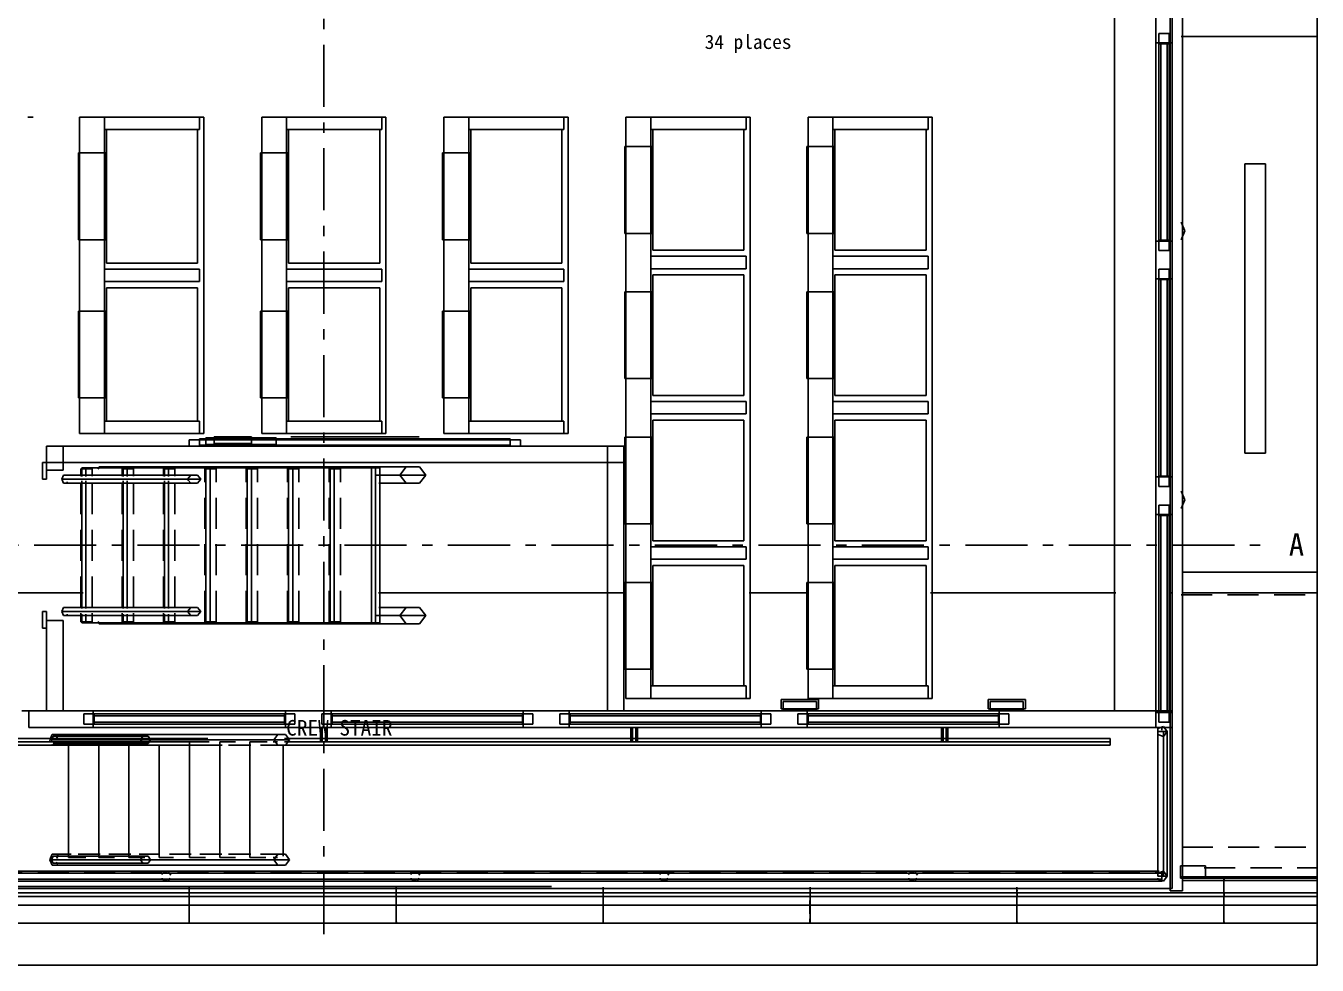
# Model space of a CAD drawing. Extents: x 5 to 836, y 5 to 589.
# Drawn here: x 261.2 to 386, y 372 to 462.8 of the extents above; entities that cross this region are included whole.
import ezdxf
from ezdxf.enums import TextEntityAlignment as Align

# ---------------------------------------------------------------- set-up
doc = ezdxf.new("R2010")
doc.units = 0
doc.linetypes.add('CENTER', pattern=[10, 6, -1.5, 1, -1.5])
doc.linetypes.add('DASHED', pattern=[4.5, 3, -1.5])
for name, color, linetype in [('CENTRE', 4, 'CENTER'), ('CUT', 7, 'CONTINUOUS'), ('DETAIL', 8, 'CONTINUOUS'), ('DIM', 3, 'CONTINUOUS'), ('MARKING', 4, 'DASHED'), ('OUTLINE', 7, 'CONTINUOUS'), ('ROOM', 8, 'CONTINUOUS'), ('TEXT', 7, 'CONTINUOUS'), ('THIN', 7, 'CONTINUOUS')]:
    doc.layers.add(name, color=color, linetype=linetype)

msp = doc.modelspace()

# ---------------------------------------------------------------- linework, layer by layer
at = {"layer": 'CENTRE'}
for p, q in [((290, 375), (290, 551)), ((222, 412.6), (382, 412.6))]:
    msp.add_line(p, q, dxfattribs=at)
at = {"layer": 'CUT'}
for p, q in [((370.4, 461.18), (370.4, 464.82)), ((372, 461.18), (372, 464.82)), ((370.7, 461.1), (370.7, 462.1)), ((370.7, 462.1), (371.7, 462.1)), ((371.7, 461.1), (371.7, 462.1)), ((370.4, 461.18), (372, 461.18)), ((370.7, 461.1), (371.7, 461.1)), ((370.9, 442.1), (370.9, 461.1)), ((371.5, 442.1), (371.5, 461.1)), ((370.4, 438.38), (370.4, 442.02)), ((370.4, 442.02), (372, 442.02)), ((370.7, 442.1), (371.7, 442.1)), ((370.7, 441.1), (370.7, 442.1)), ((371.7, 441.1), (371.7, 442.1)), ((372, 438.38), (372, 442.02)), ((370.7, 441.1), (371.7, 441.1)), ((370.7, 438.3), (370.7, 439.3)), ((370.7, 439.3), (371.7, 439.3)), ((371.7, 438.3), (371.7, 439.3)), ((370.4, 438.38), (372, 438.38)), ((370.7, 438.3), (371.7, 438.3)), ((370.9, 419.3), (370.9, 438.3)), ((371.5, 419.3), (371.5, 438.3)), ((279.4, 423.1), (283, 423.1)), ((279.4, 422.44), (279.4, 423.1)), ((283, 422.44), (283, 423.1)), ((263.2, 422.2), (319, 422.2)), ((263.2, 419), (263.2, 422.2)), ((264.8, 419.88), (264.8, 422.2)), ((277, 422.8), (309, 422.8)), ((277, 422.2), (277, 422.8)), ((278, 422.9), (308, 422.9)), ((278, 422.28), (278, 422.9)), ((278, 422.28), (308, 422.28)), ((278.6, 423), (285.4, 423)), ((278.6, 422.36), (278.6, 423)), ((278.6, 422.36), (285.4, 422.36)), ((279.4, 422.44), (283, 422.44)), ((285.4, 422.36), (285.4, 423)), ((308, 422.28), (308, 422.9)), ((309, 422.2), (309, 422.8)), ((317.4, 396.6), (317.4, 422.2)), ((319, 396.6), (319, 422.2)), ((262.8, 420.6), (319, 420.6)), ((262.8, 419), (262.8, 420.6)), ((263.2, 419.88), (264.8, 419.88)), ((276.83, 419), (277.14, 419.38)), ((277.14, 419.38), (277.78, 419.38)), ((277.78, 419.38), (278.1, 419)), ((294.6, 420.1), (295, 420.1)), ((294.6, 405.1), (294.6, 420.1)), ((295, 405.1), (295, 420.1)), ((297.33, 419.4), (297.96, 420.18)), ((297.33, 419.4), (297.96, 418.62)), ((297.96, 420.18), (299.24, 420.18)), ((299.24, 420.18), (299.87, 419.4)), ((299.24, 418.62), (299.87, 419.4)), ((262.8, 419), (263.2, 419)), ((276.83, 419), (276.9, 418.91)), ((276.9, 418.91), (277.14, 418.62)), ((277.14, 418.62), (277.78, 418.62)), ((277.78, 418.62), (278.1, 419)), ((297.96, 418.62), (299.24, 418.62)), ((370.4, 415.58), (370.4, 419.22)), ((370.4, 419.22), (372, 419.22)), ((370.7, 419.3), (371.7, 419.3)), ((370.7, 418.3), (370.7, 419.3)), ((370.7, 418.3), (371.7, 418.3)), ((371.7, 418.3), (371.7, 419.3)), ((372, 415.58), (372, 419.22)), ((370.7, 415.5), (370.7, 416.5)), ((370.7, 416.5), (371.7, 416.5)), ((371.7, 415.5), (371.7, 416.5)), ((370.4, 415.58), (372, 415.58)), ((370.7, 415.5), (371.7, 415.5)), ((370.9, 396.5), (370.9, 415.5)), ((371.5, 396.5), (371.5, 415.5)), ((262.8, 406.2), (263.2, 406.2)), ((262.8, 404.6), (262.8, 406.2)), ((263.2, 396.6), (263.2, 406.2)), ((276.83, 406.2), (277.14, 406.58)), ((276.83, 406.2), (277.14, 405.82)), ((277.14, 406.58), (277.78, 406.58)), ((277.14, 405.82), (277.78, 405.82)), ((277.78, 406.58), (278.1, 406.2)), ((277.78, 405.82), (278.1, 406.2)), ((297.33, 405.8), (297.96, 406.58)), ((297.33, 405.8), (297.96, 405.02)), ((297.96, 406.58), (299.24, 406.58)), ((299.24, 406.58), (299.87, 405.8)), ((299.24, 405.02), (299.87, 405.8)), ((262.8, 404.6), (263.2, 404.6)), ((263.2, 405.32), (264.8, 405.32)), ((264.8, 396.6), (264.8, 405.32)), ((294.6, 405.1), (295, 405.1)), ((297.96, 405.02), (299.24, 405.02)), ((334.4, 396.7), (334.4, 397.5)), ((334.4, 397.5), (337.6, 397.5)), ((337.6, 396.7), (337.6, 397.5)), ((354.4, 396.7), (354.4, 397.5)), ((354.4, 397.5), (357.6, 397.5)), ((357.6, 396.7), (357.6, 397.5)), ((261.48, 395), (261.48, 396.6)), ((261.48, 396.6), (267.72, 396.6)), ((266.8, 395.3), (266.8, 396.3)), ((266.8, 396.3), (267.8, 396.3)), ((267.72, 395), (267.72, 396.6)), ((267.8, 395.3), (267.8, 396.3)), ((267.8, 396.1), (286.2, 396.1)), ((286.2, 395.3), (286.2, 396.3)), ((286.2, 396.3), (287.2, 396.3)), ((286.28, 395), (286.28, 396.6)), ((286.28, 396.6), (290.72, 396.6)), ((287.2, 395.3), (287.2, 396.3)), ((289.8, 395.3), (289.8, 396.3)), ((289.8, 396.3), (290.8, 396.3)), ((290.72, 395), (290.72, 396.6)), ((290.8, 395.3), (290.8, 396.3)), ((290.8, 396.1), (309.2, 396.1)), ((309.2, 395.3), (309.2, 396.3)), ((309.2, 396.3), (310.2, 396.3)), ((309.28, 395), (309.28, 396.6)), ((309.28, 396.6), (313.72, 396.6)), ((310.2, 395.3), (310.2, 396.3)), ((312.8, 395.3), (312.8, 396.3)), ((312.8, 396.3), (313.8, 396.3)), ((313.72, 395), (313.72, 396.6)), ((313.8, 395.3), (313.8, 396.3)), ((313.8, 396.1), (332.2, 396.1)), ((317.4, 396.6), (319, 396.6)), ((332.2, 395.3), (332.2, 396.3)), ((332.2, 396.3), (333.2, 396.3)), ((332.28, 395), (332.28, 396.6)), ((332.28, 396.6), (336.72, 396.6)), ((333.2, 395.3), (333.2, 396.3)), ((334.4, 396.7), (337.6, 396.7)), ((335.8, 395.3), (335.8, 396.3)), ((335.8, 396.3), (336.8, 396.3)), ((336.72, 395), (336.72, 396.6)), ((336.8, 395.3), (336.8, 396.3)), ((336.8, 396.1), (355.2, 396.1)), ((354.4, 396.7), (357.6, 396.7)), ((355.2, 395.3), (355.2, 396.3)), ((355.2, 396.3), (356.2, 396.3)), ((355.28, 395), (355.28, 396.6)), ((355.28, 396.6), (372, 396.6)), ((356.2, 395.3), (356.2, 396.3)), ((370.4, 396.42), (372, 396.42)), ((370.4, 395), (370.4, 396.42)), ((370.7, 396.5), (371.7, 396.5)), ((370.7, 395.5), (370.7, 396.5)), ((371.7, 395.5), (371.7, 396.5)), ((372, 395), (372, 396.6)), ((261.48, 395), (267.72, 395)), ((266.8, 395.3), (267.8, 395.3)), ((267.8, 395.5), (286.2, 395.5)), ((286.2, 395.3), (287.2, 395.3)), ((286.28, 395), (290.72, 395)), ((289.8, 395.3), (290.8, 395.3)), ((290.8, 395.5), (309.2, 395.5)), ((309.2, 395.3), (310.2, 395.3)), ((309.28, 395), (313.72, 395)), ((312.8, 395.3), (313.8, 395.3)), ((313.8, 395.5), (332.2, 395.5)), ((332.2, 395.3), (333.2, 395.3)), ((332.28, 395), (336.72, 395)), ((335.8, 395.3), (336.8, 395.3)), ((336.8, 395.5), (355.2, 395.5)), ((355.2, 395.3), (356.2, 395.3)), ((355.28, 395), (372, 395)), ((370.7, 395.5), (371.7, 395.5)), ((272.27, 393.8), (272.52, 394.15)), ((272.27, 393.8), (272.52, 393.45)), ((272.52, 394.15), (273.02, 394.15)), ((272.52, 393.45), (273.02, 393.45)), ((273.02, 394.15), (273.26, 393.8)), ((273.02, 393.45), (273.26, 393.8)), ((285.18, 393.8), (285.55, 394.32)), ((285.18, 393.8), (285.55, 393.28)), ((285.55, 394.32), (286.29, 394.32)), ((285.55, 393.28), (286.29, 393.28)), ((286.29, 394.32), (286.67, 393.8)), ((286.29, 393.28), (286.67, 393.8)), ((272.27, 382.2), (272.52, 382.55)), ((272.27, 382.2), (272.52, 381.85)), ((272.52, 382.55), (273.02, 382.55)), ((273.02, 382.55), (273.26, 382.2)), ((273.02, 381.85), (273.26, 382.2)), ((285.18, 382.2), (285.55, 382.72)), ((285.18, 382.2), (285.55, 381.68)), ((285.55, 382.72), (286.29, 382.72)), ((286.29, 382.72), (286.67, 382.2)), ((286.29, 381.68), (286.67, 382.2)), ((272.52, 381.85), (273.02, 381.85)), ((285.55, 381.68), (286.29, 381.68))]:
    msp.add_line(p, q, dxfattribs=at)
at = {"layer": 'DETAIL'}
for p, q in [((371.8, 379.2), (371.8, 546.8)), ((373, 379.2), (373, 546.8)), ((372, 379.4), (372, 546.6)), ((370.4, 395), (370.4, 531)), ((366.4, 396.6), (366.4, 529.4)), ((370.7, 441.1), (370.7, 462.1)), ((370.7, 462.1), (371.7, 462.1)), ((371.7, 441.1), (371.7, 462.1)), ((372.86, 461.8), (386, 461.8)), ((370.4, 461.18), (372, 461.18)), ((370.7, 461.1), (371.7, 461.1)), ((370.9, 442.1), (370.9, 461.1)), ((371.5, 442.1), (371.5, 461.1)), ((266.4, 423.4), (266.4, 454)), ((266.4, 454), (278.4, 454)), ((268.8, 423.4), (268.8, 454)), ((278, 452.8), (278, 454)), ((278.4, 423.4), (278.4, 454)), ((284, 454), (296, 454)), ((284, 423.4), (284, 454)), ((286.4, 423.4), (286.4, 454)), ((295.6, 452.8), (295.6, 454)), ((296, 423.4), (296, 454)), ((301.6, 454), (313.6, 454)), ((301.6, 423.4), (301.6, 454)), ((304, 423.4), (304, 454)), ((313.2, 452.8), (313.2, 454)), ((313.6, 423.4), (313.6, 454)), ((319.2, 454), (331.2, 454)), ((319.2, 397.8), (319.2, 454)), ((321.6, 397.8), (321.6, 454)), ((330.8, 452.8), (330.8, 454)), ((331.2, 397.8), (331.2, 454)), ((336.8, 397.8), (336.8, 454)), ((336.8, 454), (348.8, 454)), ((339.2, 397.8), (339.2, 454)), ((348.4, 452.8), (348.4, 454)), ((348.8, 397.8), (348.8, 454)), ((268.8, 452.8), (278, 452.8)), ((269, 439.9), (269, 452.8)), ((277.8, 439.9), (277.8, 452.8)), ((286.4, 452.8), (295.6, 452.8)), ((286.6, 439.9), (286.6, 452.8)), ((295.4, 439.9), (295.4, 452.8)), ((304, 452.8), (313.2, 452.8)), ((304.2, 439.9), (304.2, 452.8)), ((313, 439.9), (313, 452.8)), ((321.6, 452.8), (330.8, 452.8)), ((321.8, 441.15), (321.8, 452.8)), ((330.6, 441.15), (330.6, 452.8)), ((339.2, 452.8), (348.4, 452.8)), ((339.4, 441.15), (339.4, 452.8)), ((348.2, 441.15), (348.2, 452.8)), ((266.28, 442.15), (266.28, 450.55)), ((266.28, 450.55), (268.92, 450.55)), ((268.92, 442.15), (268.92, 450.55)), ((283.88, 450.55), (286.52, 450.55)), ((283.88, 442.15), (283.88, 450.55)), ((286.52, 442.15), (286.52, 450.55)), ((301.48, 450.55), (304.12, 450.55)), ((301.48, 442.15), (301.48, 450.55)), ((304.12, 442.15), (304.12, 450.55)), ((319.08, 442.77), (319.08, 451.17)), ((319.08, 451.17), (321.72, 451.17)), ((321.72, 442.77), (321.72, 451.17)), ((336.68, 451.17), (339.32, 451.17)), ((336.68, 442.77), (336.68, 451.17)), ((339.32, 442.77), (339.32, 451.17)), ((379, 421.5), (379, 449.5)), ((379, 449.5), (381, 449.5)), ((381, 421.5), (381, 449.5)), ((372.85, 443.85), (373.2, 443)), ((266.28, 442.15), (268.92, 442.15)), ((283.88, 442.15), (286.52, 442.15)), ((301.48, 442.15), (304.12, 442.15)), ((319.08, 442.77), (321.72, 442.77)), ((336.68, 442.77), (339.32, 442.77)), ((370.4, 442.02), (372, 442.02)), ((370.7, 442.1), (371.7, 442.1)), ((372.85, 442.15), (373.2, 443)), ((321.6, 440.55), (330.8, 440.55)), ((321.8, 441.15), (330.6, 441.15)), ((330.8, 439.35), (330.8, 440.55)), ((339.2, 440.55), (348.4, 440.55)), ((339.4, 441.15), (348.2, 441.15)), ((348.4, 439.35), (348.4, 440.55)), ((370.7, 441.1), (371.7, 441.1)), ((268.8, 439.3), (278, 439.3)), ((269, 439.9), (277.8, 439.9)), ((278, 438.1), (278, 439.3)), ((286.4, 439.3), (295.6, 439.3)), ((286.6, 439.9), (295.4, 439.9)), ((295.6, 438.1), (295.6, 439.3)), ((304, 439.3), (313.2, 439.3)), ((304.2, 439.9), (313, 439.9)), ((313.2, 438.1), (313.2, 439.3)), ((321.6, 439.35), (330.8, 439.35)), ((339.2, 439.35), (348.4, 439.35)), ((370.7, 439.3), (371.7, 439.3)), ((370.7, 418.3), (370.7, 439.3)), ((371.7, 418.3), (371.7, 439.3)), ((268.8, 438.1), (278, 438.1)), ((286.4, 438.1), (295.6, 438.1)), ((304, 438.1), (313.2, 438.1)), ((321.8, 427.1), (321.8, 438.75)), ((321.8, 438.75), (330.6, 438.75)), ((330.6, 427.1), (330.6, 438.75)), ((339.4, 438.75), (348.2, 438.75)), ((339.4, 427.1), (339.4, 438.75)), ((348.2, 427.1), (348.2, 438.75)), ((370.4, 438.38), (372, 438.38)), ((370.7, 438.3), (371.7, 438.3)), ((370.9, 419.3), (370.9, 438.3)), ((371.5, 419.3), (371.5, 438.3)), ((269, 424.6), (269, 437.5)), ((269, 437.5), (277.8, 437.5)), ((277.8, 424.6), (277.8, 437.5)), ((286.6, 437.5), (295.4, 437.5)), ((286.6, 424.6), (286.6, 437.5)), ((295.4, 424.6), (295.4, 437.5)), ((304.2, 437.5), (313, 437.5)), ((304.2, 424.6), (304.2, 437.5)), ((313, 424.6), (313, 437.5)), ((319.08, 428.72), (319.08, 437.12)), ((319.08, 437.12), (321.72, 437.12)), ((321.72, 428.72), (321.72, 437.12)), ((336.68, 437.12), (339.32, 437.12)), ((336.68, 428.72), (336.68, 437.12)), ((339.32, 428.72), (339.32, 437.12)), ((266.28, 426.85), (266.28, 435.25)), ((266.28, 435.25), (268.92, 435.25)), ((268.92, 426.85), (268.92, 435.25)), ((283.88, 435.25), (286.52, 435.25)), ((283.88, 426.85), (283.88, 435.25)), ((286.52, 426.85), (286.52, 435.25)), ((301.48, 435.25), (304.12, 435.25)), ((301.48, 426.85), (301.48, 435.25)), ((304.12, 426.85), (304.12, 435.25)), ((319.08, 428.72), (321.72, 428.72)), ((336.68, 428.72), (339.32, 428.72)), ((266.28, 426.85), (268.92, 426.85)), ((283.88, 426.85), (286.52, 426.85)), ((301.48, 426.85), (304.12, 426.85)), ((321.8, 427.1), (330.6, 427.1)), ((339.4, 427.1), (348.2, 427.1)), ((321.6, 426.5), (330.8, 426.5)), ((330.8, 425.3), (330.8, 426.5)), ((339.2, 426.5), (348.4, 426.5)), ((348.4, 425.3), (348.4, 426.5)), ((268.8, 424.6), (278, 424.6)), ((278, 423.4), (278, 424.6)), ((286.4, 424.6), (295.6, 424.6)), ((295.6, 423.4), (295.6, 424.6)), ((304, 424.6), (313.2, 424.6)), ((313.2, 423.4), (313.2, 424.6)), ((321.6, 425.3), (330.8, 425.3)), ((321.8, 413.05), (321.8, 424.7)), ((321.8, 424.7), (330.6, 424.7)), ((330.6, 413.05), (330.6, 424.7)), ((339.2, 425.3), (348.4, 425.3)), ((339.4, 424.7), (348.2, 424.7)), ((339.4, 413.05), (339.4, 424.7)), ((348.2, 413.05), (348.2, 424.7)), ((266.4, 423.4), (278.4, 423.4)), ((279.4, 423.1), (283, 423.1)), ((279.4, 422.44), (279.4, 423.1)), ((283, 422.44), (283, 423.1)), ((284, 423.4), (296, 423.4)), ((301.6, 423.4), (313.6, 423.4)), ((263.2, 422.2), (319, 422.2)), ((263.2, 419), (263.2, 422.2)), ((264.8, 419.88), (264.8, 422.2)), ((277, 422.2), (277, 422.8)), ((277, 422.8), (278.68, 422.8)), ((278, 422.28), (278, 422.9)), ((278, 422.9), (308, 422.9)), ((278, 422.28), (308, 422.28)), ((278.6, 423), (285.4, 423)), ((278.6, 422.36), (278.6, 423)), ((278.6, 422.36), (285.4, 422.36)), ((279.4, 422.44), (283, 422.44)), ((285.24, 422.8), (309, 422.8)), ((285.4, 422.36), (285.4, 423)), ((308, 422.28), (308, 422.9)), ((309, 422.2), (309, 422.8)), ((317.4, 396.6), (317.4, 422.2)), ((319, 396.6), (319, 422.2)), ((319.08, 414.68), (319.08, 423.07)), ((319.08, 423.07), (321.72, 423.07)), ((321.72, 414.68), (321.72, 423.07)), ((336.68, 423.07), (339.32, 423.07)), ((336.68, 414.68), (336.68, 423.07)), ((339.32, 414.68), (339.32, 423.07)), ((262.8, 420.6), (319, 420.6)), ((262.8, 419), (262.8, 420.6)), ((379, 421.5), (381, 421.5)), ((263.2, 419.88), (264.8, 419.88)), ((264.69, 419), (264.85, 419.38)), ((264.85, 419.38), (277.78, 419.38)), ((266.6, 420.1), (295.4, 420.1)), ((266.6, 419.27), (266.6, 420.1)), ((267, 419.27), (267, 420.1)), ((268.19, 419.96), (268.28, 420.18)), ((268.28, 420.18), (299.24, 420.18)), ((270.6, 419.27), (270.6, 420.1)), ((271, 419.27), (271, 420.1)), ((271.4, 419.96), (271.4, 420.1)), ((274.6, 419.27), (274.6, 420.1)), ((275, 419.27), (275, 420.1)), ((275.4, 419.96), (275.4, 420.1)), ((278.6, 405.1), (278.6, 420.1)), ((279, 405.1), (279, 420.1)), ((279.4, 419.96), (279.4, 420.1)), ((282.6, 405.1), (282.6, 420.1)), ((283, 405.1), (283, 420.1)), ((283.4, 419.96), (283.4, 420.1)), ((286.6, 405.1), (286.6, 420.1)), ((287, 405.1), (287, 420.1)), ((287.4, 419.96), (287.4, 420.1)), ((290.6, 405.1), (290.6, 420.1)), ((291, 405.1), (291, 420.1)), ((291.4, 419.96), (291.4, 420.1)), ((294.6, 405.1), (294.6, 420.1)), ((294.95, 419.4), (299.87, 419.4)), ((295, 405.1), (295, 420.1)), ((295.4, 405.1), (295.4, 420.1)), ((262.8, 419), (263.2, 419)), ((264.69, 419), (278.1, 419)), ((264.69, 419), (264.85, 418.62)), ((264.85, 418.62), (277.78, 418.62)), ((265.15, 418.62), (265.2, 418.75)), ((266.6, 406.49), (266.6, 418.85)), ((267, 406.49), (267, 418.85)), ((270.6, 406.49), (270.6, 418.85)), ((271, 406.49), (271, 418.85)), ((274.6, 406.49), (274.6, 418.85)), ((275, 406.49), (275, 418.85)), ((295.32, 418.62), (299.24, 418.62)), ((370.4, 419.22), (372, 419.22)), ((370.7, 419.3), (371.7, 419.3)), ((370.7, 418.3), (371.7, 418.3)), ((372.85, 417.85), (373.2, 417)), ((372.85, 416.15), (373.2, 417)), ((370.7, 395.5), (370.7, 416.5)), ((370.7, 416.5), (371.7, 416.5)), ((371.7, 395.5), (371.7, 416.5)), ((319.08, 414.68), (321.72, 414.68)), ((336.68, 414.68), (339.32, 414.68)), ((370.4, 415.58), (372, 415.58)), ((370.7, 415.5), (371.7, 415.5)), ((370.9, 396.5), (370.9, 415.5)), ((371.5, 396.5), (371.5, 415.5)), ((321.6, 412.45), (330.8, 412.45)), ((321.8, 413.05), (330.6, 413.05)), ((330.8, 411.25), (330.8, 412.45)), ((339.2, 412.45), (348.4, 412.45)), ((339.4, 413.05), (348.2, 413.05)), ((348.4, 411.25), (348.4, 412.45)), ((321.6, 411.25), (330.8, 411.25)), ((321.8, 399), (321.8, 410.65)), ((321.8, 410.65), (330.6, 410.65)), ((330.6, 399), (330.6, 410.65)), ((339.2, 411.25), (348.4, 411.25)), ((339.4, 410.65), (348.2, 410.65)), ((339.4, 399), (339.4, 410.65)), ((348.2, 399), (348.2, 410.65)), ((372.94, 410), (386, 410)), ((319.08, 400.62), (319.08, 409.02)), ((319.08, 409.02), (321.72, 409.02)), ((321.72, 400.62), (321.72, 409.02)), ((336.68, 409.02), (339.32, 409.02)), ((336.68, 400.62), (336.68, 409.02)), ((339.32, 400.62), (339.32, 409.02)), ((235.09, 408), (266.73, 408)), ((295.29, 408), (319.08, 408)), ((331.12, 408), (336.72, 408)), ((348.62, 408), (366.54, 408)), ((371.86, 408), (372, 408)), ((372.94, 408), (386, 408)), ((262.8, 406.2), (263.2, 406.2)), ((262.8, 404.6), (262.8, 406.2)), ((263.2, 396.6), (263.2, 406.2)), ((264.69, 406.2), (264.85, 406.58)), ((264.69, 406.2), (278.1, 406.2)), ((264.69, 406.2), (264.85, 405.82)), ((264.85, 406.58), (277.78, 406.58)), ((264.85, 405.82), (277.78, 405.82)), ((265.15, 405.82), (265.2, 405.95)), ((266.6, 405.1), (266.6, 405.93)), ((267, 405.1), (267, 405.93)), ((270.6, 405.1), (270.6, 405.93)), ((271, 405.1), (271, 405.93)), ((274.6, 405.1), (274.6, 405.93)), ((275, 405.1), (275, 405.93)), ((294.95, 405.8), (299.87, 405.8)), ((295.32, 406.58), (299.24, 406.58)), ((262.8, 404.6), (263.2, 404.6)), ((263.2, 405.32), (264.8, 405.32)), ((264.8, 396.6), (264.8, 405.32)), ((266.6, 405.1), (295.4, 405.1)), ((268.19, 405.24), (268.28, 405.02)), ((268.28, 405.02), (299.24, 405.02)), ((271.4, 405.1), (271.4, 405.24)), ((275.4, 405.1), (275.4, 405.24)), ((279.4, 405.1), (279.4, 405.24)), ((283.4, 405.1), (283.4, 405.24)), ((287.4, 405.1), (287.4, 405.24)), ((291.4, 405.1), (291.4, 405.24)), ((319.08, 400.62), (321.72, 400.62)), ((336.68, 400.62), (339.32, 400.62)), ((321.6, 399), (330.8, 399)), ((330.8, 397.8), (330.8, 399)), ((339.2, 399), (348.4, 399)), ((348.4, 397.8), (348.4, 399)), ((319.2, 397.8), (331.2, 397.8)), ((334.2, 396.78), (334.2, 397.7)), ((334.2, 397.7), (337.8, 397.7)), ((334.4, 397.5), (337.6, 397.5)), ((334.4, 396.7), (334.4, 396.97)), ((336.8, 397.8), (348.8, 397.8)), ((337.6, 396.7), (337.6, 397.5)), ((337.8, 396.78), (337.8, 397.7)), ((354.2, 396.78), (354.2, 397.7)), ((354.2, 397.7), (357.8, 397.7)), ((354.4, 397.5), (357.6, 397.5)), ((354.4, 396.7), (354.4, 396.97)), ((357.6, 396.7), (357.6, 397.5)), ((357.8, 396.78), (357.8, 397.7)), ((261.48, 395), (261.48, 396.6)), ((261.48, 396.6), (370.89, 396.6)), ((266.8, 395.3), (266.8, 396.3)), ((266.8, 396.3), (287.2, 396.3)), ((267.72, 395), (267.72, 396.6)), ((267.8, 395.3), (267.8, 396.3)), ((267.8, 396.1), (286.2, 396.1)), ((286.2, 395.3), (286.2, 396.3)), ((286.28, 395), (286.28, 396.6)), ((287.2, 395.3), (287.2, 396.3)), ((289.8, 395.3), (289.8, 396.3)), ((289.8, 396.3), (310.2, 396.3)), ((290.72, 395), (290.72, 396.6)), ((290.8, 395.3), (290.8, 396.3)), ((290.8, 396.1), (309.2, 396.1)), ((309.2, 395.3), (309.2, 396.3)), ((309.28, 395), (309.28, 396.6)), ((310.2, 395.3), (310.2, 396.3)), ((312.8, 395.3), (312.8, 396.3)), ((312.8, 396.3), (333.2, 396.3)), ((313.72, 395), (313.72, 396.6)), ((313.8, 395.3), (313.8, 396.3)), ((313.8, 396.1), (332.2, 396.1)), ((332.2, 395.3), (332.2, 396.3)), ((332.28, 395), (332.28, 396.6)), ((333.2, 395.3), (333.2, 396.3)), ((334.2, 396.78), (337.8, 396.78)), ((334.4, 396.7), (337.6, 396.7)), ((335.8, 395.3), (335.8, 396.3)), ((335.8, 396.3), (356.2, 396.3)), ((336.72, 395), (336.72, 396.6)), ((336.8, 395.3), (336.8, 396.3)), ((336.8, 396.1), (355.2, 396.1)), ((354.2, 396.78), (357.8, 396.78)), ((354.4, 396.7), (357.6, 396.7)), ((355.2, 395.3), (355.2, 396.3)), ((355.28, 395), (355.28, 396.6)), ((356.2, 395.3), (356.2, 396.3)), ((370.4, 396.42), (372, 396.42)), ((370.7, 396.5), (371.7, 396.5)), ((371.72, 396.6), (372, 396.6)), ((261.48, 395), (372, 395)), ((266.8, 395.3), (287.2, 395.3)), ((267.8, 395.5), (286.2, 395.5)), ((289.68, 393.6), (289.68, 395)), ((289.8, 395.3), (310.2, 395.3)), ((289.84, 393.6), (289.84, 395)), ((290.16, 393.6), (290.16, 395)), ((290.32, 393.6), (290.32, 395)), ((290.8, 395.5), (309.2, 395.5)), ((312.8, 395.3), (333.2, 395.3)), ((313.8, 395.5), (332.2, 395.5)), ((319.68, 393.6), (319.68, 395)), ((319.84, 393.6), (319.84, 395)), ((320.16, 393.6), (320.16, 395)), ((320.32, 393.6), (320.32, 395)), ((335.8, 395.3), (356.2, 395.3)), ((336.8, 395.5), (355.2, 395.5)), ((349.68, 393.6), (349.68, 395)), ((349.84, 393.6), (349.84, 395)), ((350.16, 393.6), (350.16, 395)), ((350.32, 393.6), (350.32, 395)), ((370.6, 394.89), (371.15, 395.08)), ((370.6, 380.6), (370.6, 394.89)), ((370.6, 394.6), (371.5, 394.6)), ((370.7, 395.5), (371.7, 395.5)), ((371.15, 395.08), (371.5, 394.6)), ((371.15, 380.6), (371.15, 394.6)), ((371.15, 394.12), (371.5, 394.6)), ((371.5, 380.6), (371.5, 394.6)), ((108, 393.91), (278.79, 393.91)), ((108, 393.6), (278.93, 393.6)), ((108, 393.29), (280.19, 393.29)), ((263.52, 393.8), (263.76, 394.32)), ((263.52, 393.8), (286.67, 393.8)), ((263.52, 393.8), (263.56, 393.7)), ((263.68, 393.8), (263.84, 394.15)), ((263.68, 393.8), (263.73, 393.68)), ((263.71, 393.38), (263.76, 393.28)), ((263.76, 394.32), (286.29, 394.32)), ((263.84, 394.15), (273.02, 394.15)), ((263.84, 393.45), (273.02, 393.45)), ((264.16, 394.15), (264.27, 393.92)), ((264.24, 394.32), (264.34, 394.11)), ((264.24, 393.28), (264.29, 393.38)), ((265.32, 382.4), (265.32, 393.32)), ((268.25, 382.4), (268.25, 393.32)), ((271.17, 382.4), (271.17, 393.32)), ((274.09, 382.4), (274.09, 393.32)), ((277.02, 382.4), (277.02, 393.6)), ((279.94, 382.4), (279.94, 393.6)), ((279.94, 393.6), (281.47, 393.6)), ((280.8, 393.29), (282.94, 393.29)), ((282.86, 382.4), (282.86, 393.6)), ((282.86, 393.6), (284.53, 393.6)), ((283.88, 393.29), (366, 393.29)), ((285.09, 393.6), (285.51, 393.6)), ((286.06, 382.54), (286.06, 393.32)), ((286.21, 393.91), (366, 393.91)), ((286.21, 393.6), (366, 393.6)), ((366, 393.29), (366, 393.91)), ((370.6, 394.31), (371.15, 394.12)), ((263.52, 382.2), (263.76, 382.72)), ((263.52, 382.2), (286.67, 382.2)), ((263.52, 382.2), (263.76, 381.68)), ((263.68, 382.2), (263.84, 382.55)), ((263.68, 382.2), (263.84, 381.85)), ((263.76, 382.72), (265.57, 382.72)), ((263.84, 382.55), (273.02, 382.55)), ((264.16, 382.55), (264.27, 382.32)), ((264.16, 381.85), (264.22, 381.97)), ((264.24, 382.72), (264.34, 382.51)), ((265.32, 382.4), (266.99, 382.4)), ((266.27, 382.72), (268.37, 382.72)), ((268.25, 382.4), (269.78, 382.4)), ((269.21, 382.72), (271.36, 382.72)), ((271.17, 382.4), (272.7, 382.4)), ((272.14, 382.72), (274.15, 382.72)), ((274.09, 382.4), (275.48, 382.4)), ((275.07, 382.72), (277.17, 382.72)), ((277.02, 382.4), (278.55, 382.4)), ((278.01, 382.72), (280.15, 382.72)), ((279.94, 382.4), (281.47, 382.4)), ((280.8, 382.72), (282.94, 382.72)), ((282.86, 382.4), (284.39, 382.4)), ((283.88, 382.72), (286.29, 382.72)), ((285.09, 382.4), (285.51, 382.4)), ((24, 381.08), (370.72, 381.08)), ((104.64, 380.91), (371, 380.91)), ((263.76, 381.68), (286.29, 381.68)), ((263.84, 381.85), (273.02, 381.85)), ((264.24, 381.68), (264.29, 381.78)), ((274.38, 380.89), (274.94, 381.08)), ((274.38, 380.78), (274.38, 380.89)), ((274.94, 381.08), (275.22, 380.7)), ((298.44, 380.89), (299, 381.08)), ((298.44, 380.78), (298.44, 380.89)), ((299, 381.08), (299.27, 380.7)), ((322.49, 380.89), (323.05, 381.08)), ((322.49, 380.78), (322.49, 380.89)), ((323.05, 381.08), (323.33, 380.7)), ((346.54, 380.89), (347.1, 381.08)), ((346.54, 380.78), (346.54, 380.89)), ((347.1, 381.08), (347.38, 380.7)), ((370.6, 380.89), (371.15, 381.08)), ((371, 380.12), (371, 380.98)), ((371.15, 381.08), (371.5, 380.6)), ((372.8, 380.4), (372.8, 381.6)), ((372.8, 381.6), (375.2, 381.6)), ((375.2, 380.4), (375.2, 381.6)), ((106.46, 380.31), (371, 380.31)), ((107.3, 380.12), (371, 380.12)), ((212.82, 379.6), (312, 379.6)), ((212.83, 379.4), (372, 379.4)), ((274.38, 380.31), (274.38, 380.42)), ((274.38, 380.31), (274.94, 380.12)), ((274.94, 380.12), (275.15, 380.41)), ((277, 379.01), (277, 379.53)), ((297, 379.01), (297, 379.53)), ((298.44, 380.31), (298.44, 380.42)), ((298.44, 380.31), (299, 380.12)), ((299, 380.12), (299.2, 380.41)), ((317, 379.01), (317, 379.53)), ((322.49, 380.31), (322.49, 380.42)), ((322.49, 380.31), (323.05, 380.12)), ((323.05, 380.12), (323.26, 380.41)), ((336.99, 379.01), (336.99, 379.53)), ((346.54, 380.31), (346.54, 380.42)), ((346.54, 380.31), (347.1, 380.12)), ((347.1, 380.12), (347.31, 380.41)), ((356.99, 379.01), (356.99, 379.53)), ((370.6, 380.6), (371.5, 380.6)), ((370.6, 380.31), (370.6, 380.42)), ((370.6, 380.31), (371.15, 380.12)), ((371.15, 380.12), (371.5, 380.6)), ((372.8, 380.4), (386, 380.4)), ((372.81, 380.55), (386, 380.55)), ((372.94, 380.19), (386, 380.19)), ((376.99, 380.19), (377, 380.55)), ((376.99, 379.01), (376.99, 380.19)), ((376.99, 380.19), (376.99, 379.95)), ((377, 380.55), (377.01, 380.28)), ((377, 380.28), (377, 380.55)), ((212.8, 378.65), (386, 378.65)), ((212.81, 379.01), (386, 379.01)), ((276.99, 377.8), (277, 378.73)), ((277, 379.01), (277, 379.25)), ((277, 379.06), (277, 378.65)), ((277, 379.01), (277, 378.65)), ((277, 378.65), (277, 378.78)), ((277, 377.8), (277, 378.73)), ((296.99, 377.8), (297, 378.73)), ((296.99, 377.8), (296.99, 378.73)), ((297, 379.01), (297, 379.25)), ((297, 379.06), (297, 378.65)), ((297, 379.01), (297, 378.65)), ((297, 378.65), (297, 378.78)), ((297, 378.65), (297, 378.78)), ((316.99, 379.01), (317, 378.65)), ((316.99, 377.8), (316.99, 378.73)), ((317, 379.06), (317, 378.65)), ((317, 379.01), (317, 378.65)), ((317, 378.65), (317, 378.78)), ((336.98, 377.8), (336.99, 378.73)), ((336.99, 379.01), (337, 379.25)), ((336.99, 379.01), (337, 378.65)), ((336.99, 377.8), (336.99, 378.73)), ((337, 379.06), (337, 378.65)), ((337, 378.65), (337, 378.78)), ((356.98, 377.8), (356.99, 378.73)), ((356.99, 379.01), (357, 379.25)), ((356.99, 379.01), (357, 378.65)), ((357, 379.06), (357, 378.65)), ((357, 378.65), (357, 378.78)), ((371.8, 379.2), (373, 379.2)), ((376.97, 377.8), (376.98, 378.73)), ((376.98, 377.8), (376.98, 378.73)), ((376.99, 379.01), (376.99, 379.25)), ((376.99, 379.01), (377, 378.65)), ((377, 379.06), (377, 378.65)), ((377, 378.65), (377, 378.78)), ((212.81, 377.8), (386, 377.8)), ((276.99, 377.8), (277, 376.07)), ((277, 377.8), (277, 376.07)), ((296.99, 377.8), (297, 376.07)), ((296.99, 377.8), (296.99, 376.07)), ((316.99, 377.8), (316.99, 376.07)), ((336.98, 377.8), (336.99, 376.07)), ((336.99, 377.8), (336.99, 376.07)), ((356.98, 377.8), (356.99, 376.07)), ((376.97, 377.8), (376.99, 376.07)), ((376.98, 377.8), (376.99, 376.07)), ((212.8, 376.07), (386, 376.07)), ((277, 376.07), (277, 376.47)), ((277, 376.06), (277, 376.2)), ((277, 376.2), (277, 376.07)), ((277, 376.07), (277, 376.2)), ((297, 376.07), (297, 376.2)), ((297.01, 376.07), (297.01, 376.2)), ((316.98, 376.07), (316.99, 376.47)), ((317, 376.2), (317.01, 376.07)), ((317.01, 376.07), (317.01, 376.2)), ((336.98, 376.07), (336.98, 376.47)), ((337.01, 376.07), (337.01, 376.2)), ((337.01, 376.2), (337.01, 376.07)), ((337.01, 376.07), (337.01, 376.2)), ((356.99, 376.07), (356.99, 376.47)), ((357.01, 376.07), (357.01, 376.2)), ((357.01, 376.2), (357.01, 376.07)), ((376.99, 376.07), (376.99, 376.47)), ((377.01, 376.07), (377.01, 376.2)), ((377.01, 376.2), (377.01, 376.07)), ((377.01, 376.07), (377.01, 376.2))]:
    msp.add_line(p, q, dxfattribs=at)
at = {"layer": 'DIM'}
msp.add_line((261.4, 454), (261.9, 454), dxfattribs=at)
at = {"layer": 'MARKING'}
for p, q in [((370.4, 461.11), (370.4, 465.03)), ((370.4, 438.3), (370.4, 442.22)), ((266.5, 420), (267.6, 420)), ((266.5, 419.3), (266.5, 420)), ((267.6, 419.3), (267.6, 420)), ((270.5, 420), (271.6, 420)), ((270.5, 419.3), (270.5, 420)), ((271.6, 419.3), (271.6, 420)), ((274.5, 420), (275.6, 420)), ((274.5, 419.3), (274.5, 420)), ((275.6, 419.3), (275.6, 420)), ((278.5, 420), (279.6, 420)), ((278.5, 405.2), (278.5, 420)), ((279.6, 405.2), (279.6, 420)), ((282.5, 420), (283.6, 420)), ((282.5, 405.2), (282.5, 420)), ((283.6, 405.2), (283.6, 420)), ((286.5, 420), (287.6, 420)), ((286.5, 405.2), (286.5, 420)), ((287.6, 405.2), (287.6, 420)), ((290.5, 420), (291.6, 420)), ((290.5, 405.2), (290.5, 420)), ((291.6, 405.2), (291.6, 420)), ((370.4, 415.49), (370.4, 419.41)), ((266.5, 406.6), (266.5, 418.74)), ((267.6, 406.6), (267.6, 418.74)), ((270.5, 406.6), (270.5, 418.74)), ((271.6, 406.6), (271.6, 418.74)), ((274.5, 406.6), (274.5, 418.74)), ((275.6, 406.6), (275.6, 418.74)), ((372.84, 407.8), (386, 407.8)), ((266.5, 405.2), (266.5, 406.04)), ((267.6, 405.2), (267.6, 406.04)), ((270.5, 405.2), (270.5, 406.04)), ((271.6, 405.2), (271.6, 406.04)), ((274.5, 405.2), (274.5, 406.04)), ((275.6, 405.2), (275.6, 406.04)), ((266.5, 405.2), (267.6, 405.2)), ((270.5, 405.2), (271.6, 405.2)), ((274.5, 405.2), (275.6, 405.2)), ((278.5, 405.2), (279.6, 405.2)), ((282.5, 405.2), (283.6, 405.2)), ((286.5, 405.2), (287.6, 405.2)), ((290.5, 405.2), (291.6, 405.2)), ((242.8, 396.6), (336.96, 396.6)), ((337.52, 396.6), (354.59, 396.6)), ((355.01, 396.6), (370.4, 396.6)), ((370.4, 396.6), (370.4, 396.74)), ((230.2, 395), (319.78, 395)), ((320.34, 395), (349.73, 395)), ((350.29, 395), (371, 395)), ((371, 394.72), (371, 395)), ((372.91, 383.4), (386, 383.4)), ((212.85, 381), (370.72, 381)), ((375.07, 381.4), (386, 381.4))]:
    msp.add_line(p, q, dxfattribs=at)
at = {"layer": 'OUTLINE'}
for p, q in [((286.8, 423.1), (299.2, 423.1)), ((372.83, 380.4), (386, 380.4))]:
    msp.add_line(p, q, dxfattribs=at)
at = {"layer": 'THIN'}
for p, q in [((386, 554), (386, 372)), ((386, 372), (24, 372))]:
    msp.add_line(p, q, dxfattribs=at)

# ---------------------------------------------------------------- texts
at = {"layer": 'ROOM'}
for s, height, p in [('34 places', 1.37, (331, 460.6)), ('CREW STAIR', 1.51, (291.5, 394.2))]:
    msp.add_text(s, height=height, dxfattribs=at).set_placement(p, align=Align.CENTER)
at = {"layer": 'TEXT'}
msp.add_text('A', height=2.16, dxfattribs=at).set_placement((384, 411.6), align=Align.CENTER)

doc.saveas('drawing.dxf')
